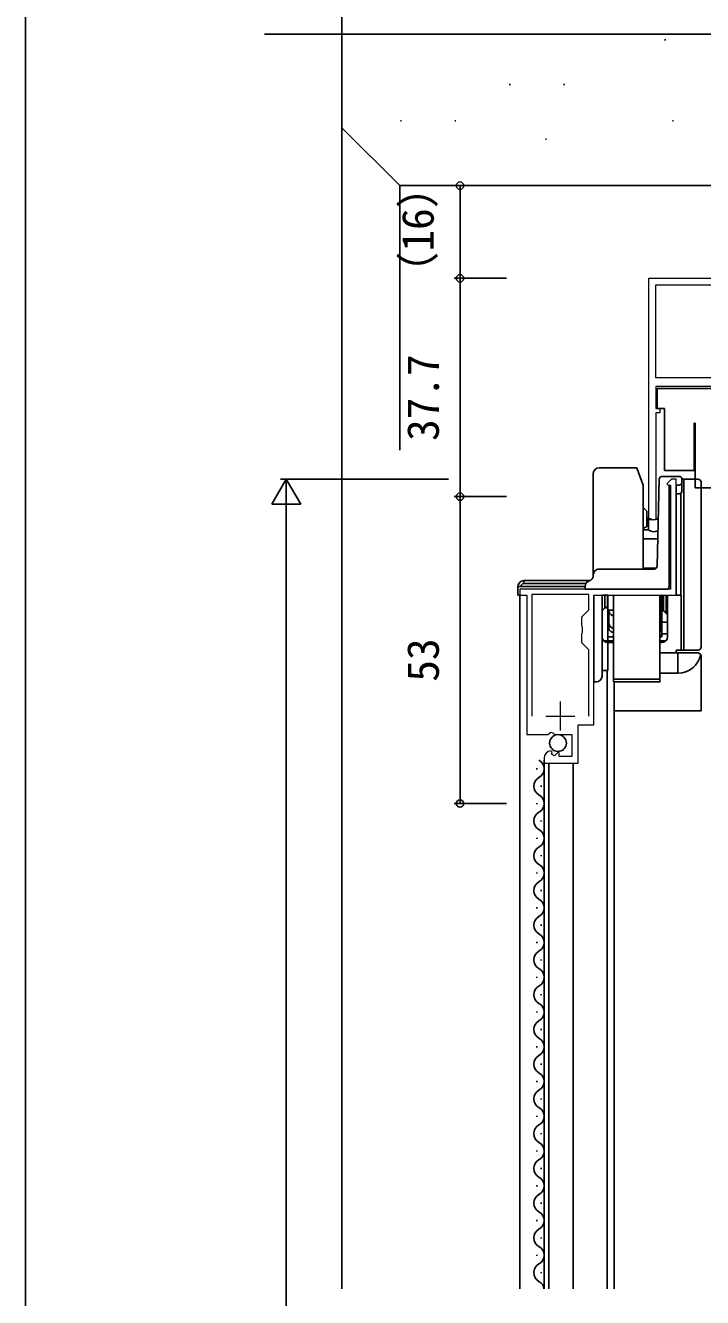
# Model space of a CAD drawing. Units: millimetres, scale not verified. Extents: x -437 to 438, y -331 to 329.
# Drawn here: x -436.9 to -320.1, y -18.2 to 201.5 of the extents above; entities that cross this region are included whole.
import ezdxf
from ezdxf.enums import TextEntityAlignment as Align

# ---------------------------------------------------------------- set-up
doc = ezdxf.new("R2010")
doc.units = ezdxf.units.MM
doc.header["$LTSCALE"] = 2
doc.layers.add('0-2_YKK_11', color=7, linetype='Continuous', lineweight=18)
for name, color, linetype in [('0-4_YKK_12', 2, 'Continuous'), ('0-5_YKK_13', 4, 'Continuous'), ('0-7_YKK_D', 6, 'Continuous'), ('0-8_YKK_ZWAK', 7, 'Continuous'), ('0-9_YSS_K', 3, 'Continuous'), ('0-A_YSS_KE', 3, 'Continuous')]:
    doc.layers.add(name, color=color, linetype=linetype)
doc.styles.add('ＭＳ ゴシック', font='')
doc.styles.get('ＭＳ ゴシック').set_extended_font_data('MS Gothic')

msp = doc.modelspace()

# ---------------------------------------------------------------- linework, layer by layer
at = {"layer": '0-2_YKK_11'}
for p, q in [((-344.6, 84.703), (-344.6, 79.703)), ((-347.1, 82.203), (-342.1, 82.203))]:
    msp.add_line(p, q, dxfattribs=at)
at = {"layer": '0-2_YKK_11', "color": 211}
for points in [[(-309, 139.1), (-328.1, 139.1), (-328.1, 135.3), (-327.4, 135.3), (-327.4, 134.6), (-328.1, 134.6), (-328.1, 116.1), (-329.3, 116.1), (-329.3, 157.8), (-306, 157.8)], [(-304.573, 140.6), (-328.1, 140.6), (-328.1, 156.7), (-308.9, 156.7), (-308.9, 154.1), (-300.8, 154.1), (-300.8, 146.277)]]:
    msp.add_lwpolyline(points, dxfattribs=at)
at = {"layer": '0-2_YKK_11'}
for points in [[(-347.4, 74.907), (-347.4, 74.103), (-341.5, 74.103), (-341.5, 80.703), (-338.8, 80.703), (-338.8, 103.103), (-324.6, 103.103), (-324.6, 123.103), (-325.4, 123.103), (-326.2, 122.303), (-326, 122.103), (-325.6, 122.103), (-325.6, 104.103)], [(-325.6, 104.103), (-351.6, 104.103), (-351.6, 103.103), (-350.4, 103.103), (-350.4, 79.003), (-346.769, 79.003), (-346.229, 79.456), (-345.9, 79.303), (-345.6, 79.003), (-342.6, 79.003), (-342.6, 75.203), (-344.8, 75.203), (-344.8, 75.837), (-345.047, 75.939), (-345.624, 75.362), (-346.092, 75.632), (-346.007, 75.951), (-346.218, 76.202)], [(-339.7, 82.203), (-339.7, 93.653), (-340.9, 94.853), (-340.9, 96.432), (-340.757, 96.624), (-340.757, 97.582), (-340.9, 97.774), (-340.9, 99.353), (-339.7, 100.553), (-339.7, 103.203), (-349.5, 103.203), (-349.5, 82.203)]]:
    msp.add_lwpolyline(points, dxfattribs=at)
msp.add_arc((-346.1, 74.907), 1.3, 95.2159, 180.00002, dxfattribs=at)
at = {"layer": '0-4_YKK_12'}
for p, q in [((-351.6, -16.7), (-351.6, 103.103)), ((-336.5, -16.7), (-336.5, 90.103)), ((-335.3, 87.237), (-335.3, -16.7)), ((-348.66, 72.998), (-348.66, 73.198)), ((-347.4, -16.7), (-347.4, 74.602)), ((-346.6, -16.7), (-346.6, 74.103)), ((-342.4, -16.7), (-342.4, 74.103)), ((-347.9, 69.998), (-347.9, 70.198)), ((-348.66, 66.998), (-348.66, 67.198)), ((-347.9, 63.998), (-347.9, 64.198)), ((-348.66, 60.998), (-348.66, 61.198)), ((-347.9, 57.998), (-347.9, 58.198)), ((-348.66, 54.998), (-348.66, 55.198)), ((-347.9, 51.998), (-347.9, 52.198)), ((-348.66, 48.998), (-348.66, 49.198)), ((-347.9, 45.998), (-347.9, 46.198)), ((-348.66, 42.998), (-348.66, 43.198)), ((-347.9, 39.998), (-347.9, 40.198)), ((-348.66, 36.998), (-348.66, 37.198)), ((-347.9, 33.998), (-347.9, 34.198)), ((-348.66, 30.998), (-348.66, 31.198)), ((-347.9, 27.998), (-347.9, 28.198)), ((-348.66, 24.998), (-348.66, 25.198)), ((-347.9, 21.998), (-347.9, 22.198)), ((-348.66, 18.998), (-348.66, 19.198)), ((-347.9, 15.998), (-347.9, 16.198)), ((-348.66, 12.998), (-348.66, 13.198)), ((-347.9, 9.998), (-347.9, 10.198)), ((-348.66, 6.998), (-348.66, 7.198)), ((-347.9, 3.998), (-347.9, 4.198)), ((-348.66, 0.998), (-348.66, 1.198)), ((-347.9, -2.002), (-347.9, -1.802)), ((-348.66, -5.002), (-348.66, -4.802)), ((-347.9, -8.002), (-347.9, -7.802)), ((-348.66, -11.002), (-348.66, -10.802)), ((-347.9, -14.002), (-347.9, -13.802))]:
    msp.add_line(p, q, dxfattribs=at)
for centre, start, end in [((-349.118, 73.098), 299.20255, 60.79746), ((-347.442, 70.098), 119.20255, 240.79746), ((-349.118, 67.098), 299.20255, 60.79746), ((-347.442, 64.098), 119.20255, 240.79746), ((-349.118, 61.098), 299.20255, 60.79746), ((-347.442, 58.098), 119.20255, 240.79746), ((-349.118, 55.098), 299.20255, 60.79746), ((-347.442, 52.098), 119.20255, 240.79746), ((-349.118, 49.098), 299.20255, 60.79746), ((-347.442, 46.098), 119.20255, 240.79746), ((-349.118, 43.098), 299.20255, 60.79746), ((-347.442, 40.098), 119.20255, 240.79746), ((-349.118, 37.098), 299.20255, 60.79746), ((-347.442, 34.098), 119.20255, 240.79746), ((-349.118, 31.098), 299.20255, 60.79746), ((-347.442, 28.098), 119.20255, 240.79746), ((-349.118, 25.098), 299.20255, 60.79746), ((-347.442, 22.098), 119.20255, 240.79746), ((-349.118, 19.098), 299.20255, 60.79746), ((-347.442, 16.098), 119.20255, 240.79746), ((-349.118, 13.098), 299.20255, 60.79746), ((-347.442, 10.098), 119.20255, 240.79746), ((-349.118, 7.098), 299.20255, 60.79746), ((-347.442, 4.098), 119.20255, 240.79746), ((-349.118, 1.098), 299.20255, 60.79746), ((-347.442, -1.902), 119.20255, 240.79746), ((-349.118, -4.902), 299.20255, 60.79746), ((-347.442, -7.902), 119.20255, 240.79746), ((-349.118, -10.902), 299.20255, 60.79746), ((-347.442, -13.902), 119.20255, 240.79746), ((-349.118, -16.902), 6.73827, 60.79746)]:
    msp.add_arc(centre, 1.718, start, end, dxfattribs=at)
at = {"layer": '0-5_YKK_13'}
for p, q in [((-327.9, 135.3), (-327.9, 138.8)), ((-326.6, 135.3), (-327.9, 135.3)), ((-326.6, 135.3), (-326.6, 124.6)), ((-321.3, 132.8), (-321.5, 132.8)), ((-321.5, 132.8), (-321.5, 124.6)), ((-321.3, 121.6), (-321.3, 132.8)), ((-338.9, 124.1), (-338.9, 106.6)), ((-331.392, 125.1), (-337.9, 125.1)), ((-331.028, 124.1), (-331.392, 125.1)), ((-327.888, 108.089), (-327.512, 123.112)), ((-326.737, 123.6), (-327.012, 123.6)), ((-326.781, 123.6), (-327.012, 123.6)), ((-324.1, 123.6), (-326.737, 123.6)), ((-321.5, 124.6), (-326.6, 124.6)), ((-323.3, 123.103), (-323.6, 123.103)), ((-323.6, 122.6), (-323.6, 123.1)), ((-320.8, 123.103), (-323.3, 123.103)), ((-323.3, 93.603), (-323.3, 123.103)), ((-325.8, 104.6), (-325.8, 122.1)), ((-324.6, 122.1), (-324.1, 122.1)), ((-324.6, 121.1), (-324.6, 122.1)), ((-323.6, 121.1), (-323.6, 122.6)), ((-321.3, 121.6), (-309.7, 121.6)), ((-320.3, 122.603), (-320.3, 94.103)), ((-324.6, 103.103), (-324.6, 120.6)), ((-330.3, 118.253), (-329.65, 117.603)), ((-330.3, 114.591), (-329.65, 114.967)), ((-330.3, 114.389), (-329.383, 114.389)), ((-329.65, 116.403), (-329.383, 116.403)), ((-330.3, 112.789), (-327.77, 112.789)), ((-330.3, 107.748), (-328.25, 107.748)), ((-339.474, 105.603), (-350.9, 105.603)), ((-328.33, 107.6), (-337.9, 107.6)), ((-351.9, 104.603), (-351.4, 104.603)), ((-351.9, 104.603), (-351.9, 103.103)), ((-340.3, 104.603), (-351.4, 104.603)), ((-340.3, 104.6), (-340.3, 104.1)), ((-340.3, 104.103), (-326.3, 104.1)), ((-326.1, 104.142), (-326.1, 104.1)), ((-351.4, 103.103), (-351.9, 103.103)), ((-338.8, 102.8), (-338.8, 90.1)), ((-336.4, 103.103), (-337.4, 103.103)), ((-337.4, 103.1), (-337.4, 90.103)), ((-337.4, 90.1), (-337.4, 103.1)), ((-336.9, 103.1), (-336.9, 100.903)), ((-336.4, 103.1), (-336.4, 90.103)), ((-335.4, 88.6), (-335.4, 103.1)), ((-327.4, 103.1), (-327.4, 88.6)), ((-327.25, 101.503), (-327.4, 101.503)), ((-327.25, 101.503), (-327.25, 103.1)), ((-327.25, 100.029), (-327.25, 101.503)), ((-327.1, 103.1), (-327.1, 95.903)), ((-326.8, 103.1), (-326.8, 100.403)), ((-326.35, 103.1), (-326.35, 100.053)), ((-326.1, 103.103), (-326.1, 95.906)), ((-323.8, 103.103), (-323.733, 103.103)), ((-336.9, 100.903), (-337.4, 100.403)), ((-336.9, 100.903), (-336.4, 100.903)), ((-335.4, 100.503), (-336.4, 100.503)), ((-336.25, 100.503), (-336.25, 98.359)), ((-327.25, 100.029), (-327.25, 97.574)), ((-326.8, 100.503), (-327.1, 100.503)), ((-327.1, 100.403), (-326.8, 100.403)), ((-327.1, 100.003), (-327.1, 96.074)), ((-326.8, 100.403), (-326.1, 99.703)), ((-336.25, 97.575), (-336.25, 98.359)), ((-327.25, 97.238), (-327.25, 97.574)), ((-326.1, 98.403), (-327.1, 98.403)), ((-337.114, 95.203), (-335.4, 95.203)), ((-336.4, 95.903), (-335.4, 95.903)), ((-335.4, 94.903), (-336.4, 94.903)), ((-327.4, 95.903), (-327.1, 95.903)), ((-327.4, 95.203), (-326.386, 95.203)), ((-327.1, 94.903), (-327.4, 94.903)), ((-326.1, 96.403), (-327.1, 96.403)), ((-324.6, 93.103), (-327.4, 93.103)), ((-324.6, 93.603), (-324.6, 93.103)), ((-324.6, 93.603), (-323.733, 93.603)), ((-324.3, 93.103), (-324.6, 93.103)), ((-320.8, 93.103), (-324.3, 93.103)), ((-324.3, 93.103), (-324.3, 89.603)), ((-320.8, 93.603), (-323.3, 93.603)), ((-338.8, 90.1), (-338.8, 88.1)), ((-336.4, 90.103), (-337.4, 90.103)), ((-337.4, 90.1), (-337.4, 89.1)), ((-338.8, 88.1), (-338.4, 88.1)), ((-335.4, 88.6), (-335.4, 88.1)), ((-327.4, 88.6), (-335.4, 88.6)), ((-335.3, 88.1), (-335.3, 83.103)), ((-324.3, 89.603), (-327.4, 89.603))]:
    msp.add_line(p, q, dxfattribs=at)
for points in [[(-327.9, 138.8), (-309, 138.8), (-309, 133.8)], [(-330.3, 107.6), (-330.3, 122.1), (-331.028, 124.1)], [(-324.6, 121.1), (-324.6, 120.6), (-324.1, 120.6)], [(-323.8, 120.7), (-323.8, 103.103), (-324.6, 103.103)], [(-329.65, 114.967), (-329.65, 116.603), (-329.65, 117.603)], [(-329.383, 114.389), (-329.383, 115.023), (-329.383, 116.403)], [(-329.383, 114.389), (-329.177, 114.245), (-328.95, 114.135), (-328.707, 114.067), (-328.456, 114.043), (-328.205, 114.065), (-327.962, 114.131), (-327.734, 114.238)], [(-327.972, 107.822), (-328.106, 107.767), (-328.25, 107.748)], [(-350.9, 105.603), (-350.9, 105.103), (-340.164, 105.103)], [(-336.45, 103.1), (-336.45, 101.003), (-336.9, 101.003)], [(-327.1, 100.003), (-327.1, 103.1), (-327.1, 96.074)], [(-326.8, 103.1), (-326.8, 100.503), (-326.35, 100.053)], [(-323.733, 103.103), (-323.733, 93.603), (-323.3, 93.603)], [(-335.4, 99.506), (-335.568, 99.551), (-335.725, 99.63), (-335.864, 99.735), (-335.984, 99.863), (-336.083, 100.007), (-336.159, 100.165), (-336.212, 100.331), (-336.241, 100.503)], [(-336.25, 98.359), (-336.234, 98.183), (-336.188, 98.012), (-336.111, 97.852), (-336.008, 97.707), (-335.881, 97.584), (-335.734, 97.485), (-335.572, 97.412), (-335.4, 97.372)], [(-335.4, 96.62), (-335.668, 96.691), (-335.904, 96.84), (-336.09, 97.048), (-336.21, 97.3), (-336.25, 97.575)], [(-327.25, 97.574), (-327.268, 97.435), (-327.32, 97.305), (-327.4, 97.189)], [(-327.25, 97.238), (-327.267, 97.05), (-327.317, 96.867), (-327.4, 96.697)], [(-335.3, 83.103), (-320.3, 83.103), (-320.3, 92.603)], [(-335.4, 88.1), (-327.4, 88.1), (-327.4, 88.6)]]:
    msp.add_lwpolyline(points, dxfattribs=at)
msp.add_circle((-345, 77.55), 1.45, dxfattribs=at)
for centre, radius, start, end in [((-337.9, 124.1), 1, 90, 180), ((-327.012, 123.1), 0.5, 90, 178.59347), ((-324.1, 123.1), 0.5, 0, 90), ((-320.8, 122.603), 0.5, 0, 90), ((-324.1, 122.6), 0.5, 270, 0), ((-324.1, 121.1), 0.5, 270, 0), ((-328.45, 117.703), 1.6, 234.34091, 298.65952), ((-328.388, 108.1), 0.5, 270.0285, 358.1907), ((-350.9, 104.603), 1, 90, 180), ((-339.3, 104.6), 1, 107.39477, 180), ((-339.898, 106.509), 1, 287.39477, 2.62119), ((-337.9, 106.6), 1, 90, 182.62119), ((-350.9, 104.603), 0.5, 90, 180), ((-326.3, 104.6), 0.5, 270, 0), ((-327.45, 100.003), 0.35, 278.21321, 0), ((-336.4, 95.903), 1, 180, 270), ((-327.1, 95.903), 1, 270, 0), ((-324.3, 93.603), 4, 270, 349.26743), ((-320.8, 94.103), 0.5, 270, 0), ((-320.8, 92.603), 0.5, 30.67705, 90), ((-320.8, 92.603), 0.5, 0, 30.67705), ((-338.4, 89.1), 1, 270, 0)]:
    msp.add_arc(centre, radius, start, end, dxfattribs=at)
msp.add_ellipse((-327.6, 96.074), major_axis=(0.5, 0), ratio=0.34202, start_param=5.1239058, end_param=7.4424648, dxfattribs=at)
at = {"layer": '0-7_YKK_D'}
for p, q in [((-361.9, 157.8), (-361.9, 173.8)), ((-353.9, 157.8), (-362.9, 157.8)), ((-353.9, 157.8), (-362.9, 157.8)), ((-361.9, 157.8), (-361.9, 120.1)), ((-391.9, 123.103), (-394.4, 118.773)), ((-363.9, 123.103), (-392.9, 123.103)), ((-391.9, 123.103), (-389.4, 118.773)), ((-391.9, 123.103), (-391.9, 114.443)), ((-394.4, 118.773), (-389.4, 118.773)), ((-353.9, 120.1), (-362.9, 120.1)), ((-353.9, 120.1), (-362.9, 120.1)), ((-361.9, 120.1), (-361.9, 67.1)), ((-391.9, -209.097), (-391.9, 118.103)), ((-353.9, 67.1), (-362.9, 67.1))]:
    msp.add_line(p, q, dxfattribs=at)
msp.add_lwpolyline([(-299.3, 190.276), (-300.763, 192.365), (-306.08, 199.959), (-395.623, 199.959)], dxfattribs=at)
for centre in [(-361.9, 173.8), (-361.9, 157.8), (-361.9, 157.8), (-361.9, 120.1), (-361.9, 120.1), (-361.9, 67.1)]:
    msp.add_circle(centre, 0.637, dxfattribs=at)
at = {"layer": '0-8_YKK_ZWAK'}
msp.add_line((-436.9, 293.8), (-436.9, -331.2), dxfattribs=at)
at = {"layer": '0-9_YSS_K'}
for p, q in [((-326.595, 198.975), (-326.395, 198.975)), ((-353.411, 191.239), (-353.211, 191.239)), ((-344.024, 191.239), (-343.824, 191.239)), ((-372.186, 184.981), (-371.986, 184.981)), ((-362.798, 184.981), (-362.598, 184.981)), ((-325.25, 184.981), (-325.05, 184.981)), ((-382.302, 183.8), (-382.302, -16.7)), ((-347.153, 181.852), (-346.953, 181.852)), ((-372.302, 173.8), (-372.302, 128.103))]:
    msp.add_line(p, q, dxfattribs=at)
at = {"layer": '0-A_YSS_KE'}
for p, q in [((-382.302, 183.8), (-382.303, 243.8)), ((-372.303, 173.8), (-382.303, 183.8))]:
    msp.add_line(p, q, dxfattribs=at)
msp.add_lwpolyline([(-299.3, 173.8), (-299.3, 183.8), (-309.3, 183.8), (-309.3, 173.8), (-372.303, 173.8)], dxfattribs=at)

# ---------------------------------------------------------------- texts
at = {"layer": '0-7_YKK_D', "style": 'ＭＳ ゴシック'}
for s, p in [('（16）', (-364.795, 154.912)), ('37.7', (-363.9, 129.724)), ('53', (-363.9, 88.145))]:
    msp.add_text(s, height=5.499, rotation=90, dxfattribs=at).set_placement(p, align=Align.BOTTOM_LEFT)

doc.saveas('drawing.dxf')
